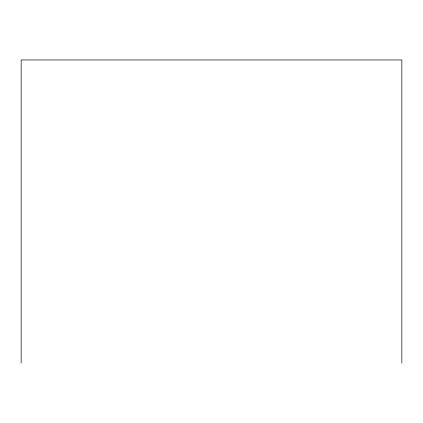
<?xml version="1.0" encoding="UTF-8"?>
<svg xmlns="http://www.w3.org/2000/svg" width="423" height="423" viewBox="0 0 423 423"><rect width="100%" height="100%" fill="white"/><g stroke="black" fill="none" stroke-linecap="round" stroke-linejoin="round"><path stroke-width="0.63" d="M401.85 363.045L401.85 59.955L21.15 59.955L21.15 363.045"/></g></svg>
